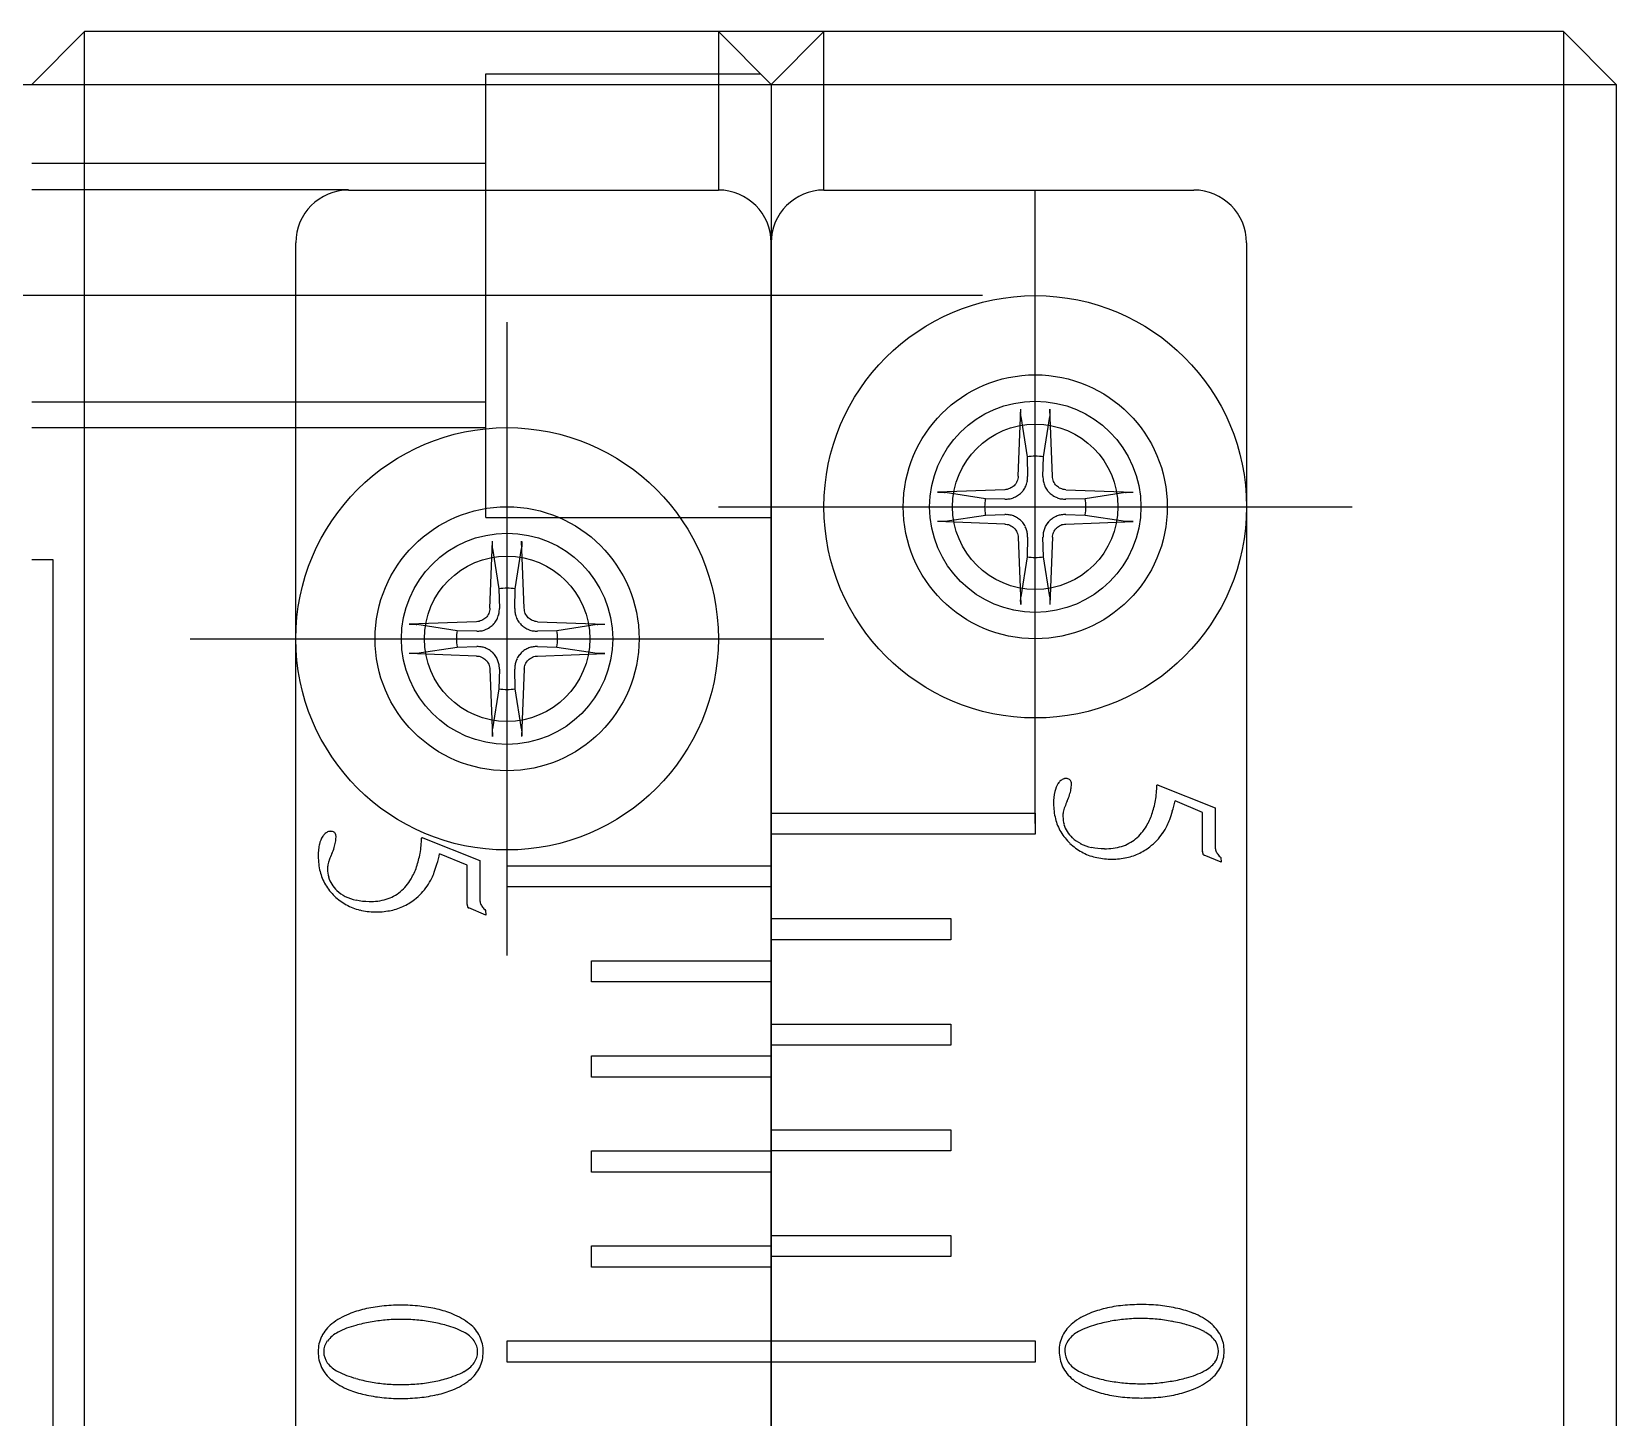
# Model space of a CAD drawing. Extents: x 1 to 231, y 0 to 192.
# Drawn here: x 36.39 to 51.39, y 108.11 to 121.24 of the extents above; entities that cross this region are included whole.
import ezdxf

# ---------------------------------------------------------------- set-up
doc = ezdxf.new("R2010")
doc.units = 0
doc.linetypes.add('CENTER', pattern=[50.8, 31.75, -6.35, 6.35, -6.35])
doc.linetypes.add('DASHED', pattern=[19.05, 12.7, -6.35])
doc.layers.get('0').update_dxf_attribs({"linetype": 'CONTINUOUS'})
doc.layers.add('CENTER', color=1, linetype='CENTER')

msp = doc.modelspace()

# ---------------------------------------------------------------- linework, layer by layer
at = {"color": 7, "linetype": 'CONTINUOUS'}
for p, q in [((36.391, 120.737), (36.891, 121.237)), ((50.891, 121.237), (36.891, 121.237)), ((36.891, 96.237), (36.891, 121.237)), ((42.891, 121.237), (43.391, 120.737)), ((42.891, 121.237), (42.891, 119.737)), ((43.391, 120.737), (43.891, 121.237)), ((43.891, 119.737), (43.891, 121.237)), ((50.891, 121.237), (50.891, 96.237)), ((50.891, 121.237), (51.391, 120.737)), ((21.391, 120.737), (51.391, 120.737)), ((43.391, 120.737), (43.391, 96.737)), ((51.391, 120.737), (51.391, 96.737)), ((39.391, 119.737), (42.891, 119.737)), ((43.891, 119.737), (47.391, 119.737)), ((38.891, 98.237), (38.891, 119.237)), ((43.391, 98.237), (43.391, 119.237)), ((47.891, 119.237), (47.891, 98.237)), ((45.729, 117.026), (45.753, 117.663)), ((45.752, 117.631), (45.753, 117.642)), ((45.752, 117.626), (45.752, 117.631)), ((45.752, 117.621), (45.752, 117.626)), ((45.753, 117.612), (45.752, 117.621)), ((45.753, 117.652), (45.753, 117.663)), ((45.753, 117.642), (45.753, 117.652)), ((45.753, 117.607), (45.753, 117.612)), ((45.753, 117.603), (45.753, 117.607)), ((45.753, 117.6), (45.753, 117.603)), ((46.029, 117.663), (46.03, 117.652)), ((46.054, 117.026), (46.029, 117.663)), ((46.03, 117.607), (46.029, 117.603)), ((46.029, 117.603), (46.029, 117.6)), ((46.03, 117.652), (46.03, 117.642)), ((46.03, 117.642), (46.03, 117.631)), ((46.03, 117.631), (46.03, 117.626)), ((46.03, 117.626), (46.03, 117.621)), ((46.03, 117.621), (46.03, 117.612)), ((46.03, 117.612), (46.03, 117.607)), ((45.754, 117.596), (45.753, 117.6)), ((45.754, 117.593), (45.754, 117.596)), ((45.754, 117.591), (45.754, 117.593)), ((45.754, 117.591), (45.814, 117.209)), ((45.969, 117.209), (46.028, 117.591)), ((46.029, 117.596), (46.028, 117.593)), ((46.028, 117.593), (46.028, 117.591)), ((46.029, 117.6), (46.029, 117.596)), ((45.814, 117.209), (45.818, 117.024)), ((45.964, 117.024), (45.969, 117.209)), ((45.726, 117.002), (45.722, 116.99)), ((45.728, 117.014), (45.726, 117.002)), ((45.729, 117.026), (45.728, 117.014)), ((46.055, 117.014), (46.054, 117.026)), ((46.057, 117.002), (46.055, 117.014)), ((46.06, 116.99), (46.057, 117.002)), ((45.602, 116.899), (44.965, 116.875)), ((44.965, 116.875), (44.976, 116.875)), ((44.976, 116.875), (44.986, 116.875)), ((44.986, 116.875), (44.997, 116.876)), ((44.997, 116.876), (45.002, 116.876)), ((45.002, 116.876), (45.007, 116.875)), ((45.007, 116.875), (45.016, 116.875)), ((45.016, 116.875), (45.021, 116.875)), ((45.021, 116.875), (45.025, 116.875)), ((45.025, 116.875), (45.028, 116.875)), ((45.028, 116.875), (45.032, 116.874)), ((45.032, 116.874), (45.035, 116.874)), ((45.035, 116.874), (45.037, 116.874)), ((45.419, 116.814), (45.037, 116.874)), ((45.614, 116.9), (45.602, 116.899)), ((45.626, 116.902), (45.614, 116.9)), ((45.638, 116.906), (45.626, 116.902)), ((45.65, 116.91), (45.638, 116.906)), ((45.661, 116.916), (45.65, 116.91)), ((45.672, 116.922), (45.661, 116.916)), ((45.682, 116.929), (45.672, 116.922)), ((45.69, 116.937), (45.682, 116.929)), ((45.699, 116.946), (45.69, 116.937)), ((45.706, 116.956), (45.699, 116.946)), ((45.713, 116.967), (45.706, 116.956)), ((45.718, 116.978), (45.713, 116.967)), ((45.722, 116.99), (45.718, 116.978)), ((46.064, 116.978), (46.06, 116.99)), ((46.07, 116.967), (46.064, 116.978)), ((46.077, 116.956), (46.07, 116.967)), ((46.084, 116.946), (46.077, 116.956)), ((46.092, 116.937), (46.084, 116.946)), ((46.101, 116.929), (46.092, 116.937)), ((46.111, 116.922), (46.101, 116.929)), ((46.121, 116.915), (46.111, 116.922)), ((46.133, 116.91), (46.121, 116.915)), ((46.144, 116.906), (46.133, 116.91)), ((46.156, 116.902), (46.144, 116.906)), ((46.168, 116.9), (46.156, 116.902)), ((46.18, 116.899), (46.168, 116.9)), ((46.18, 116.899), (46.817, 116.875)), ((46.745, 116.874), (46.363, 116.814)), ((46.745, 116.874), (46.748, 116.874)), ((46.748, 116.874), (46.751, 116.874)), ((46.751, 116.874), (46.754, 116.875)), ((46.754, 116.875), (46.758, 116.875)), ((46.758, 116.875), (46.762, 116.875)), ((46.762, 116.875), (46.766, 116.875)), ((46.766, 116.875), (46.776, 116.875)), ((46.776, 116.875), (46.78, 116.876)), ((46.78, 116.876), (46.786, 116.876)), ((46.786, 116.876), (46.796, 116.875)), ((46.796, 116.875), (46.807, 116.875)), ((46.807, 116.875), (46.817, 116.875)), ((45.604, 116.81), (45.419, 116.814)), ((46.363, 116.814), (46.178, 116.81)), ((44.976, 116.598), (44.965, 116.599)), ((45.602, 116.574), (44.965, 116.599)), ((44.986, 116.598), (44.976, 116.598)), ((44.997, 116.598), (44.986, 116.598)), ((45.002, 116.598), (44.997, 116.598)), ((45.007, 116.598), (45.002, 116.598)), ((45.016, 116.598), (45.007, 116.598)), ((45.021, 116.598), (45.016, 116.598)), ((45.025, 116.599), (45.021, 116.598)), ((45.028, 116.599), (45.025, 116.599)), ((45.032, 116.599), (45.028, 116.599)), ((45.035, 116.599), (45.032, 116.599)), ((45.037, 116.6), (45.035, 116.599)), ((45.037, 116.6), (45.419, 116.659)), ((45.419, 116.659), (45.604, 116.664)), ((45.602, 116.574), (45.614, 116.573)), ((45.614, 116.573), (45.626, 116.571)), ((45.626, 116.571), (45.638, 116.568)), ((45.638, 116.568), (45.65, 116.564)), ((45.65, 116.564), (45.661, 116.558)), ((45.661, 116.558), (45.672, 116.552)), ((45.672, 116.552), (45.682, 116.544)), ((46.101, 116.544), (46.111, 116.551)), ((46.111, 116.551), (46.121, 116.558)), ((46.121, 116.558), (46.132, 116.563)), ((46.132, 116.563), (46.144, 116.568)), ((46.144, 116.568), (46.156, 116.571)), ((46.156, 116.571), (46.168, 116.573)), ((46.168, 116.573), (46.18, 116.574)), ((46.178, 116.664), (46.363, 116.659)), ((46.18, 116.574), (46.817, 116.599)), ((46.363, 116.659), (46.745, 116.6)), ((46.748, 116.599), (46.745, 116.6)), ((46.751, 116.599), (46.748, 116.599)), ((46.754, 116.599), (46.751, 116.599)), ((46.758, 116.599), (46.754, 116.599)), ((46.762, 116.598), (46.758, 116.599)), ((46.766, 116.598), (46.762, 116.598)), ((46.776, 116.598), (46.766, 116.598)), ((46.78, 116.598), (46.776, 116.598)), ((46.786, 116.598), (46.78, 116.598)), ((46.796, 116.598), (46.786, 116.598)), ((46.807, 116.598), (46.796, 116.598)), ((46.817, 116.599), (46.807, 116.598)), ((40.729, 115.776), (40.753, 116.413)), ((40.753, 116.402), (40.753, 116.413)), ((40.753, 116.392), (40.753, 116.402)), ((41.029, 116.413), (41.03, 116.402)), ((41.054, 115.776), (41.029, 116.413)), ((41.03, 116.402), (41.03, 116.392)), ((45.682, 116.544), (45.69, 116.536)), ((45.69, 116.536), (45.699, 116.527)), ((45.699, 116.527), (45.706, 116.517)), ((45.706, 116.517), (45.712, 116.507)), ((45.712, 116.507), (45.718, 116.496)), ((45.718, 116.496), (45.722, 116.484)), ((45.722, 116.484), (45.726, 116.472)), ((45.726, 116.472), (45.728, 116.46)), ((45.728, 116.46), (45.729, 116.448)), ((45.729, 116.448), (45.753, 115.811)), ((45.818, 116.45), (45.814, 116.264)), ((45.969, 116.264), (45.964, 116.45)), ((46.054, 116.448), (46.029, 115.811)), ((46.054, 116.448), (46.055, 116.459)), ((46.055, 116.459), (46.057, 116.472)), ((46.057, 116.472), (46.06, 116.484)), ((46.06, 116.484), (46.064, 116.495)), ((46.064, 116.495), (46.07, 116.507)), ((46.07, 116.507), (46.076, 116.517)), ((46.076, 116.517), (46.084, 116.527)), ((46.084, 116.527), (46.092, 116.536)), ((46.092, 116.536), (46.101, 116.544)), ((40.752, 116.381), (40.753, 116.392)), ((40.752, 116.376), (40.752, 116.381)), ((40.752, 116.371), (40.752, 116.376)), ((40.753, 116.362), (40.752, 116.371)), ((40.753, 116.357), (40.753, 116.362)), ((40.753, 116.353), (40.753, 116.357)), ((40.753, 116.35), (40.753, 116.353)), ((40.754, 116.346), (40.753, 116.35)), ((40.754, 116.343), (40.754, 116.346)), ((40.754, 116.341), (40.754, 116.343)), ((40.754, 116.341), (40.814, 115.959)), ((40.969, 115.959), (41.028, 116.341)), ((41.029, 116.346), (41.028, 116.343)), ((41.028, 116.343), (41.028, 116.341)), ((41.03, 116.357), (41.029, 116.353)), ((41.029, 116.353), (41.029, 116.35)), ((41.029, 116.35), (41.029, 116.346)), ((41.03, 116.392), (41.03, 116.381)), ((41.03, 116.381), (41.03, 116.376)), ((41.03, 116.376), (41.03, 116.371)), ((41.03, 116.371), (41.03, 116.362)), ((41.03, 116.362), (41.03, 116.357)), ((45.814, 116.264), (45.754, 115.883)), ((46.028, 115.883), (45.969, 116.264)), ((36.391, 116.237), (36.591, 116.237)), ((36.591, 116.237), (36.591, 101.237)), ((40.814, 115.959), (40.818, 115.774)), ((40.964, 115.774), (40.969, 115.959)), ((45.752, 115.852), (45.753, 115.862)), ((45.752, 115.848), (45.752, 115.852)), ((45.752, 115.842), (45.752, 115.848)), ((45.753, 115.832), (45.752, 115.842)), ((45.753, 115.874), (45.754, 115.877)), ((45.753, 115.87), (45.753, 115.874)), ((45.753, 115.866), (45.753, 115.87)), ((45.753, 115.862), (45.753, 115.866)), ((45.753, 115.821), (45.753, 115.832)), ((45.753, 115.811), (45.753, 115.821)), ((45.754, 115.88), (45.754, 115.883)), ((45.754, 115.877), (45.754, 115.88)), ((46.028, 115.883), (46.028, 115.88)), ((46.028, 115.88), (46.029, 115.877)), ((46.029, 115.877), (46.029, 115.874)), ((46.029, 115.874), (46.029, 115.87)), ((46.029, 115.87), (46.03, 115.866)), ((46.03, 115.821), (46.029, 115.811)), ((46.03, 115.866), (46.03, 115.862)), ((46.03, 115.862), (46.03, 115.852)), ((46.03, 115.852), (46.03, 115.848)), ((46.03, 115.848), (46.03, 115.842)), ((46.03, 115.842), (46.03, 115.832)), ((46.03, 115.832), (46.03, 115.821)), ((40.614, 115.65), (40.602, 115.649)), ((40.626, 115.652), (40.614, 115.65)), ((40.638, 115.656), (40.626, 115.652)), ((40.65, 115.66), (40.638, 115.656)), ((40.661, 115.666), (40.65, 115.66)), ((40.672, 115.672), (40.661, 115.666)), ((40.682, 115.679), (40.672, 115.672)), ((40.69, 115.687), (40.682, 115.679)), ((40.699, 115.696), (40.69, 115.687)), ((40.706, 115.706), (40.699, 115.696)), ((40.713, 115.717), (40.706, 115.706)), ((40.718, 115.728), (40.713, 115.717)), ((40.722, 115.74), (40.718, 115.728)), ((40.726, 115.752), (40.722, 115.74)), ((40.728, 115.764), (40.726, 115.752)), ((40.729, 115.776), (40.728, 115.764)), ((41.055, 115.764), (41.054, 115.776)), ((41.057, 115.752), (41.055, 115.764)), ((41.06, 115.74), (41.057, 115.752)), ((41.064, 115.728), (41.06, 115.74)), ((41.07, 115.717), (41.064, 115.728)), ((41.077, 115.706), (41.07, 115.717)), ((41.084, 115.696), (41.077, 115.706)), ((41.092, 115.687), (41.084, 115.696)), ((41.101, 115.679), (41.092, 115.687)), ((41.111, 115.672), (41.101, 115.679)), ((41.121, 115.665), (41.111, 115.672)), ((41.133, 115.66), (41.121, 115.665)), ((41.144, 115.656), (41.133, 115.66)), ((41.156, 115.652), (41.144, 115.656)), ((41.168, 115.65), (41.156, 115.652)), ((41.18, 115.649), (41.168, 115.65)), ((40.602, 115.649), (39.965, 115.625)), ((39.965, 115.625), (39.976, 115.625)), ((39.976, 115.625), (39.986, 115.625)), ((39.986, 115.625), (39.997, 115.626)), ((39.997, 115.626), (40.002, 115.626)), ((40.002, 115.626), (40.007, 115.625)), ((40.007, 115.625), (40.016, 115.625)), ((40.016, 115.625), (40.021, 115.625)), ((40.021, 115.625), (40.025, 115.625)), ((40.025, 115.625), (40.028, 115.625)), ((40.028, 115.625), (40.032, 115.624)), ((40.032, 115.624), (40.035, 115.624)), ((40.035, 115.624), (40.037, 115.624)), ((40.419, 115.564), (40.037, 115.624)), ((40.604, 115.56), (40.419, 115.564)), ((41.363, 115.564), (41.178, 115.56)), ((41.18, 115.649), (41.817, 115.625)), ((41.745, 115.624), (41.363, 115.564)), ((41.745, 115.624), (41.748, 115.624)), ((41.748, 115.624), (41.751, 115.624)), ((41.751, 115.624), (41.754, 115.625)), ((41.754, 115.625), (41.758, 115.625)), ((41.758, 115.625), (41.762, 115.625)), ((41.762, 115.625), (41.766, 115.625)), ((41.766, 115.625), (41.776, 115.625)), ((41.776, 115.625), (41.78, 115.626)), ((41.78, 115.626), (41.786, 115.626)), ((41.786, 115.626), (41.796, 115.625)), ((41.796, 115.625), (41.807, 115.625)), ((41.807, 115.625), (41.817, 115.625)), ((40.037, 115.35), (40.419, 115.409)), ((40.419, 115.409), (40.604, 115.414)), ((41.178, 115.414), (41.363, 115.409)), ((41.363, 115.409), (41.745, 115.35)), ((39.976, 115.348), (39.965, 115.349)), ((40.602, 115.324), (39.965, 115.349)), ((39.986, 115.348), (39.976, 115.348)), ((39.997, 115.348), (39.986, 115.348)), ((40.002, 115.348), (39.997, 115.348)), ((40.007, 115.348), (40.002, 115.348)), ((40.016, 115.348), (40.007, 115.348)), ((40.021, 115.348), (40.016, 115.348)), ((40.025, 115.349), (40.021, 115.348)), ((40.028, 115.349), (40.025, 115.349)), ((40.032, 115.349), (40.028, 115.349)), ((40.035, 115.349), (40.032, 115.349)), ((40.037, 115.35), (40.035, 115.349)), ((40.602, 115.324), (40.614, 115.323)), ((40.614, 115.323), (40.626, 115.321)), ((40.626, 115.321), (40.638, 115.318)), ((40.638, 115.318), (40.65, 115.314)), ((40.65, 115.314), (40.661, 115.308)), ((40.661, 115.308), (40.672, 115.302)), ((40.672, 115.302), (40.682, 115.294)), ((40.682, 115.294), (40.69, 115.286)), ((40.69, 115.286), (40.699, 115.277)), ((40.699, 115.277), (40.706, 115.267)), ((40.706, 115.267), (40.712, 115.257)), ((40.712, 115.257), (40.718, 115.246)), ((40.718, 115.246), (40.722, 115.234)), ((40.722, 115.234), (40.726, 115.222)), ((40.726, 115.222), (40.728, 115.21)), ((40.728, 115.21), (40.729, 115.198)), ((41.054, 115.198), (41.055, 115.209)), ((41.055, 115.209), (41.057, 115.222)), ((41.057, 115.222), (41.06, 115.234)), ((41.06, 115.234), (41.064, 115.245)), ((41.064, 115.245), (41.07, 115.257)), ((41.07, 115.257), (41.076, 115.267)), ((41.076, 115.267), (41.084, 115.277)), ((41.084, 115.277), (41.092, 115.286)), ((41.092, 115.286), (41.101, 115.294)), ((41.101, 115.294), (41.111, 115.301)), ((41.111, 115.301), (41.121, 115.308)), ((41.121, 115.308), (41.132, 115.313)), ((41.132, 115.313), (41.144, 115.318)), ((41.144, 115.318), (41.156, 115.321)), ((41.156, 115.321), (41.168, 115.323)), ((41.168, 115.323), (41.18, 115.324)), ((41.18, 115.324), (41.817, 115.349)), ((41.748, 115.349), (41.745, 115.35)), ((41.751, 115.349), (41.748, 115.349)), ((41.754, 115.349), (41.751, 115.349)), ((41.758, 115.349), (41.754, 115.349)), ((41.762, 115.348), (41.758, 115.349)), ((41.766, 115.348), (41.762, 115.348)), ((41.776, 115.348), (41.766, 115.348)), ((41.78, 115.348), (41.776, 115.348)), ((41.786, 115.348), (41.78, 115.348)), ((41.796, 115.348), (41.786, 115.348)), ((41.807, 115.348), (41.796, 115.348)), ((41.817, 115.349), (41.807, 115.348)), ((40.729, 115.198), (40.753, 114.561)), ((40.818, 115.2), (40.814, 115.014)), ((40.969, 115.014), (40.964, 115.2)), ((41.054, 115.198), (41.029, 114.561)), ((40.814, 115.014), (40.754, 114.633)), ((41.028, 114.633), (40.969, 115.014)), ((40.752, 114.602), (40.753, 114.612)), ((40.752, 114.598), (40.752, 114.602)), ((40.753, 114.624), (40.754, 114.627)), ((40.753, 114.62), (40.753, 114.624)), ((40.753, 114.616), (40.753, 114.62)), ((40.753, 114.612), (40.753, 114.616)), ((40.754, 114.63), (40.754, 114.633)), ((40.754, 114.627), (40.754, 114.63)), ((41.028, 114.633), (41.028, 114.63)), ((41.028, 114.63), (41.029, 114.627)), ((41.029, 114.627), (41.029, 114.624)), ((41.029, 114.624), (41.029, 114.62)), ((41.029, 114.62), (41.03, 114.616)), ((41.03, 114.616), (41.03, 114.612)), ((41.03, 114.612), (41.03, 114.602)), ((41.03, 114.602), (41.03, 114.598)), ((40.752, 114.592), (40.752, 114.598)), ((40.753, 114.582), (40.752, 114.592)), ((40.753, 114.571), (40.753, 114.582)), ((40.753, 114.561), (40.753, 114.571)), ((41.03, 114.571), (41.029, 114.561)), ((41.03, 114.598), (41.03, 114.592)), ((41.03, 114.592), (41.03, 114.582)), ((41.03, 114.582), (41.03, 114.571)), ((47.055, 114.101), (47.595, 113.887)), ((47.475, 113.842), (47.214, 113.952)), ((47.595, 113.887), (47.595, 113.514)), ((43.391, 113.837), (45.891, 113.837)), ((45.891, 113.837), (45.891, 113.637)), ((47.475, 113.471), (47.475, 113.842)), ((40.094, 113.601), (40.634, 113.387)), ((45.891, 113.637), (43.391, 113.637)), ((40.514, 113.342), (40.253, 113.452)), ((47.652, 113.371), (47.489, 113.438)), ((47.648, 113.416), (47.652, 113.371)), ((40.514, 112.971), (40.514, 113.342)), ((40.634, 113.387), (40.634, 113.014)), ((40.891, 113.137), (40.891, 113.337)), ((40.891, 113.337), (43.391, 113.337)), ((43.391, 113.137), (40.891, 113.137)), ((40.691, 112.871), (40.528, 112.938)), ((40.687, 112.916), (40.691, 112.871)), ((43.391, 112.837), (45.091, 112.837)), ((45.091, 112.837), (45.091, 112.637)), ((45.091, 112.637), (43.391, 112.637)), ((41.691, 112.237), (41.691, 112.437)), ((41.691, 112.437), (43.391, 112.437)), ((43.391, 112.237), (41.691, 112.237)), ((43.391, 111.837), (45.091, 111.837)), ((45.091, 111.837), (45.091, 111.637)), ((45.091, 111.637), (43.391, 111.637)), ((41.691, 111.337), (41.691, 111.537)), ((41.691, 111.537), (43.391, 111.537)), ((43.391, 111.337), (41.691, 111.337)), ((43.391, 110.837), (45.091, 110.837)), ((45.091, 110.837), (45.091, 110.637)), ((41.691, 110.437), (41.691, 110.637)), ((41.691, 110.637), (43.391, 110.637)), ((45.091, 110.637), (43.391, 110.637)), ((43.391, 110.437), (41.691, 110.437)), ((43.391, 109.837), (45.091, 109.837)), ((45.091, 109.837), (45.091, 109.637)), ((41.691, 109.537), (41.691, 109.737)), ((41.691, 109.737), (43.391, 109.737)), ((43.391, 109.537), (41.691, 109.537)), ((45.091, 109.637), (43.391, 109.637)), ((40.891, 108.637), (40.891, 108.837)), ((40.891, 108.837), (43.391, 108.837)), ((43.391, 108.837), (45.891, 108.837)), ((45.891, 108.837), (45.891, 108.637)), ((43.391, 108.637), (40.891, 108.637)), ((45.891, 108.637), (43.391, 108.637))]:
    msp.add_line(p, q, dxfattribs=at)
at = {"color": 3, "linetype": 'DASHED'}
for p, q in [((40.691, 116.637), (40.691, 120.837)), ((40.691, 120.837), (43.291, 120.837)), ((40.691, 119.987), (36.391, 119.987)), ((36.391, 119.743), (39.391, 119.743)), ((36.391, 117.73), (40.691, 117.73)), ((36.391, 117.487), (40.691, 117.487)), ((40.691, 116.637), (43.391, 116.637))]:
    msp.add_line(p, q, dxfattribs=at)
at = {"color": 7, "linetype": 'CONTINUOUS'}
for centre in [(45.891, 116.737), (40.891, 115.487)]:
    msp.add_circle(centre, 2, dxfattribs=at)
at = {"color": 3, "linetype": 'CONTINUOUS'}
for centre, radius in [((45.891, 116.737), 1.25), ((45.891, 116.737), 1), ((45.891, 116.737), 0.783), ((40.891, 115.487), 1.25), ((40.891, 115.487), 1), ((40.891, 115.487), 0.783)]:
    msp.add_circle(centre, radius, dxfattribs=at)
at = {"color": 7, "linetype": 'CONTINUOUS'}
for centre, radius, start, end in [((39.391, 119.237), 0.5, 90, 180), ((42.891, 119.237), 0.5, 0, 90), ((43.891, 119.237), 0.5, 90, 180), ((47.391, 119.237), 0.5, 0, 90), ((45.891, 116.737), 0.479, 80.6957, 99.3043), ((45.596, 117.02), 0.222, 350.4292, 355.7575), ((45.606, 117.019), 0.212, 355.7311, 1.3135), ((46.177, 117.019), 0.213, 178.6874, 184.268), ((46.186, 117.02), 0.222, 184.2424, 189.5709), ((45.61, 117.019), 0.209, 302.6454, 308.7756), ((45.615, 117.013), 0.202, 308.7204, 314.9342), ((45.615, 117.013), 0.202, 315.0678, 321.2775), ((45.609, 117.018), 0.209, 321.2249, 327.3542), ((45.616, 117.013), 0.201, 327.3884, 333.7306), ((45.604, 117.019), 0.214, 333.7006, 339.428), ((45.612, 117.016), 0.206, 339.386, 345.0043), ((45.603, 117.018), 0.216, 345.0596, 350.4557), ((46.18, 117.019), 0.216, 189.5456, 194.9391), ((46.17, 117.016), 0.206, 194.9953, 200.6145), ((46.178, 117.019), 0.214, 200.572, 206.2994), ((46.166, 117.013), 0.201, 206.2694, 212.6116), ((46.173, 117.018), 0.209, 212.6454, 218.7756), ((46.168, 117.013), 0.202, 218.7204, 224.9342), ((46.168, 117.013), 0.202, 225.0678, 231.2775), ((46.172, 117.019), 0.209, 231.2249, 237.3542), ((45.891, 116.737), 0.479, 170.6957, 189.3043), ((45.609, 117.022), 0.213, 268.6874, 274.268), ((45.608, 117.032), 0.222, 274.2424, 279.5709), ((45.609, 117.025), 0.216, 279.5456, 284.9391), ((45.612, 117.016), 0.206, 284.9953, 290.6145), ((45.609, 117.024), 0.214, 290.572, 296.2994), ((45.615, 117.012), 0.201, 296.2694, 302.6116), ((46.167, 117.012), 0.201, 237.3884, 243.7306), ((46.173, 117.024), 0.214, 243.7006, 249.428), ((46.171, 117.016), 0.206, 249.386, 255.0043), ((46.173, 117.025), 0.216, 255.0596, 260.4557), ((46.174, 117.032), 0.222, 260.4292, 265.7575), ((46.174, 117.022), 0.212, 265.7311, 271.3135), ((45.891, 116.737), 0.479, 350.6957, 9.3043), ((45.609, 116.451), 0.212, 85.7311, 91.3135), ((45.608, 116.442), 0.222, 80.4292, 85.7575), ((45.609, 116.448), 0.216, 75.0596, 80.4557), ((45.612, 116.458), 0.206, 69.386, 75.0043), ((45.609, 116.45), 0.214, 63.7006, 69.428), ((45.615, 116.462), 0.201, 57.3884, 63.7306), ((45.61, 116.455), 0.209, 51.2249, 57.3542), ((45.615, 116.46), 0.202, 45.0678, 51.2775), ((45.615, 116.461), 0.202, 38.7204, 44.9342), ((45.609, 116.456), 0.209, 32.6454, 38.7756), ((45.616, 116.461), 0.201, 26.2694, 32.6116), ((46.166, 116.461), 0.201, 147.3884, 153.7306), ((46.173, 116.456), 0.209, 141.2249, 147.3542), ((46.168, 116.46), 0.202, 135.0678, 141.2775), ((46.167, 116.46), 0.202, 128.7204, 134.9342), ((46.172, 116.455), 0.209, 122.6454, 128.7756), ((46.167, 116.462), 0.201, 116.2694, 122.6116), ((46.173, 116.45), 0.214, 110.572, 116.2994), ((46.171, 116.458), 0.206, 104.9953, 110.6145), ((46.173, 116.448), 0.216, 99.5456, 104.9391), ((46.174, 116.442), 0.222, 94.2424, 99.5709), ((46.174, 116.451), 0.213, 88.6874, 94.268), ((45.604, 116.454), 0.214, 20.572, 26.2994), ((45.612, 116.457), 0.206, 14.9953, 20.6145), ((45.602, 116.455), 0.216, 9.5456, 14.9391), ((45.596, 116.454), 0.222, 4.2424, 9.5709), ((45.606, 116.454), 0.213, 358.6874, 4.268), ((46.177, 116.454), 0.212, 175.7311, 181.3135), ((46.186, 116.454), 0.222, 170.4292, 175.7575), ((46.18, 116.455), 0.216, 165.0596, 170.4557), ((46.17, 116.457), 0.206, 159.386, 165.0043), ((46.178, 116.454), 0.214, 153.7006, 159.428), ((45.891, 116.737), 0.479, 260.6957, 279.3043), ((40.891, 115.487), 0.479, 80.6957, 99.3043), ((40.609, 115.768), 0.209, 321.2249, 327.3542), ((40.616, 115.763), 0.201, 327.3884, 333.7306), ((40.604, 115.769), 0.214, 333.7006, 339.428), ((40.612, 115.766), 0.206, 339.386, 345.0043), ((40.603, 115.768), 0.216, 345.0596, 350.4557), ((40.596, 115.77), 0.222, 350.4292, 355.7575), ((40.606, 115.769), 0.212, 355.7311, 1.3135), ((41.177, 115.769), 0.213, 178.6874, 184.268), ((41.186, 115.77), 0.222, 184.2424, 189.5709), ((41.18, 115.769), 0.216, 189.5456, 194.9391), ((41.17, 115.766), 0.206, 194.9953, 200.6145), ((41.178, 115.769), 0.214, 200.572, 206.2994), ((41.166, 115.763), 0.201, 206.2694, 212.6116), ((41.173, 115.768), 0.209, 212.6454, 218.7756), ((40.891, 115.487), 0.479, 170.6957, 189.3043), ((40.609, 115.772), 0.213, 268.6874, 274.268), ((40.608, 115.782), 0.222, 274.2424, 279.5709), ((40.609, 115.775), 0.216, 279.5456, 284.9391), ((40.612, 115.766), 0.206, 284.9953, 290.6145), ((40.609, 115.774), 0.214, 290.572, 296.2994), ((40.615, 115.762), 0.201, 296.2694, 302.6116), ((40.61, 115.769), 0.209, 302.6454, 308.7756), ((40.615, 115.763), 0.202, 308.7204, 314.9342), ((40.615, 115.763), 0.202, 315.0678, 321.2775), ((41.168, 115.763), 0.202, 218.7204, 224.9342), ((41.168, 115.763), 0.202, 225.0678, 231.2775), ((41.172, 115.769), 0.209, 231.2249, 237.3542), ((41.167, 115.762), 0.201, 237.3884, 243.7306), ((41.173, 115.774), 0.214, 243.7006, 249.428), ((41.171, 115.766), 0.206, 249.386, 255.0043), ((41.173, 115.775), 0.216, 255.0596, 260.4557), ((41.174, 115.782), 0.222, 260.4292, 265.7575), ((41.174, 115.772), 0.212, 265.7311, 271.3135), ((40.891, 115.487), 0.479, 350.6957, 9.3043), ((40.609, 115.201), 0.212, 85.7311, 91.3135), ((40.608, 115.192), 0.222, 80.4292, 85.7575), ((40.609, 115.198), 0.216, 75.0596, 80.4557), ((40.612, 115.208), 0.206, 69.386, 75.0043), ((40.609, 115.2), 0.214, 63.7006, 69.428), ((40.615, 115.212), 0.201, 57.3884, 63.7306), ((40.61, 115.205), 0.209, 51.2249, 57.3542), ((40.615, 115.21), 0.202, 45.0678, 51.2775), ((40.615, 115.211), 0.202, 38.7204, 44.9342), ((41.168, 115.21), 0.202, 135.0678, 141.2775), ((41.167, 115.21), 0.202, 128.7204, 134.9342), ((41.172, 115.205), 0.209, 122.6454, 128.7756), ((41.167, 115.212), 0.201, 116.2694, 122.6116), ((41.173, 115.2), 0.214, 110.572, 116.2994), ((41.171, 115.208), 0.206, 104.9953, 110.6145), ((41.173, 115.198), 0.216, 99.5456, 104.9391), ((41.174, 115.192), 0.222, 94.2424, 99.5709), ((41.174, 115.201), 0.213, 88.6874, 94.268), ((40.609, 115.206), 0.209, 32.6454, 38.7756), ((40.616, 115.211), 0.201, 26.2694, 32.6116), ((40.604, 115.204), 0.214, 20.572, 26.2994), ((40.612, 115.207), 0.206, 14.9953, 20.6145), ((40.602, 115.205), 0.216, 9.5456, 14.9391), ((40.596, 115.204), 0.222, 4.2424, 9.5709), ((40.606, 115.204), 0.213, 358.6874, 4.268), ((41.177, 115.204), 0.212, 175.7311, 181.3135), ((41.186, 115.204), 0.222, 170.4292, 175.7575), ((41.18, 115.205), 0.216, 165.0596, 170.4557), ((41.17, 115.207), 0.206, 159.386, 165.0043), ((41.178, 115.204), 0.214, 153.7006, 159.428), ((41.166, 115.211), 0.201, 147.3884, 153.7306), ((41.173, 115.206), 0.209, 141.2249, 147.3542), ((40.891, 115.487), 0.479, 260.6957, 279.3043), ((46.205, 114.053), 0.117, 111.5057, 129.093), ((46.169, 114.148), 0.015, 101.5786, 115.2913), ((46.173, 114.127), 0.0361, 94.316, 101.9442), ((46.177, 114.089), 0.0745, 89.7689, 94.4732), ((46.179, 114.091), 0.0728, 66.281, 91.8872), ((46.191, 114.121), 0.0408, 27.1293, 64.954), ((46.585, 113.934), 0.521, 168.2451, 180.7659), ((46.29, 113.997), 0.218, 146.1652, 168.5243), ((46.214, 114.043), 0.13, 129.3474, 144.6593), ((45.628, 114.205), 0.62, 335.85, 341.6275), ((45.836, 114.136), 0.4, 341.5675, 349.3119), ((46.168, 114.111), 0.066, 358.0277, 25.4071), ((45.976, 114.11), 0.257, 349.2315, 359.6241), ((46.022, 114.124), 1.021, 350.4715, 358.6731), ((47.045, 114.101), 0.00178, 103.6323, 182.6279), ((47.046, 114.093), 0.0092, 77.2044, 102.7956), ((47.039, 114.055), 0.0479, 70.8609, 79.2763), ((46.646, 113.923), 0.581, 179.6263, 193.9812), ((46.542, 113.765), 0.394, 160.7805, 168.1713), ((46.83, 113.666), 0.698, 155.8334, 160.8777), ((46.263, 114.084), 0.776, 340.6148, 350.4628), ((46.071, 114.174), 1.163, 340.0124, 344.0248), ((45.077, 114.461), 2.197, 343.9631, 346.5892), ((46.544, 113.9), 0.477, 194.1459, 210.5209), ((46.36, 113.803), 0.208, 167.9993, 179.3203), ((46.448, 113.809), 0.295, 180.7211, 195.4421), ((46.422, 113.802), 0.269, 195.6366, 211.3182), ((46.548, 113.944), 0.458, 309.8178, 329.7095), ((46.399, 114.037), 0.633, 329.2808, 340.5721), ((46.653, 113.949), 0.538, 325.5472, 334.6615), ((46.665, 113.957), 0.53, 333.3872, 340.1611), ((39.328, 113.497), 0.218, 146.1652, 168.5243), ((39.253, 113.543), 0.13, 129.3474, 144.6593), ((39.244, 113.553), 0.117, 111.5057, 129.093), ((39.208, 113.648), 0.015, 101.5786, 115.2913), ((39.212, 113.627), 0.0361, 94.316, 101.9442), ((39.215, 113.589), 0.0745, 89.7689, 94.4732), ((39.218, 113.591), 0.0728, 66.281, 91.8872), ((39.23, 113.621), 0.0408, 27.1293, 64.954), ((38.875, 113.636), 0.4, 341.5675, 349.3119), ((39.207, 113.611), 0.066, 358.0277, 25.4071), ((39.015, 113.61), 0.257, 349.2315, 359.6241), ((39.061, 113.624), 1.021, 350.4715, 358.6731), ((40.084, 113.601), 0.00178, 103.6323, 182.6279), ((40.085, 113.593), 0.0092, 77.2044, 102.7956), ((40.078, 113.555), 0.0479, 70.8609, 79.2763), ((46.557, 113.91), 0.493, 210.7739, 226.7817), ((46.451, 113.821), 0.303, 211.5113, 225.9675), ((46.6, 113.955), 0.556, 226.7918, 241.0148), ((46.467, 113.846), 0.332, 226.8732, 243.9198), ((46.591, 113.898), 0.395, 287.3246, 309.2769), ((46.591, 114.004), 0.62, 308.2978, 316.5808), ((46.637, 113.961), 0.558, 316.6126, 325.5054), ((39.624, 113.434), 0.521, 168.2451, 180.7659), ((39.685, 113.423), 0.581, 179.6263, 193.9812), ((39.868, 113.166), 0.698, 155.8334, 160.8777), ((38.667, 113.705), 0.62, 335.85, 341.6275), ((39.302, 113.584), 0.776, 340.6148, 350.4628), ((38.116, 113.961), 2.197, 343.9631, 346.5892), ((46.51, 113.936), 0.433, 244.0754, 258.3685), ((46.593, 113.945), 0.544, 241.19, 255.6305), ((46.555, 114.151), 0.651, 258.3503, 269.2247), ((46.615, 114.039), 0.639, 255.7632, 268.7145), ((46.559, 114.013), 0.514, 268.4839, 286.8828), ((46.61, 114.094), 0.694, 269.2215, 280.7983), ((46.633, 113.971), 0.57, 280.8892, 294.1023), ((46.642, 113.946), 0.543, 294.2446, 307.8899), ((47.548, 113.47), 0.0733, 179.1351, 191.9708), ((47.504, 113.46), 0.0281, 191.4538, 215.805), ((47.493, 113.453), 0.0151, 217.0574, 254.0647), ((47.698, 113.513), 0.103, 179.9573, 199.456), ((47.717, 113.521), 0.123, 199.8018, 217.0841), ((47.768, 113.559), 0.187, 217.1607, 230.255), ((39.583, 113.4), 0.477, 194.1459, 210.5209), ((39.399, 113.303), 0.208, 167.9993, 179.3203), ((39.487, 113.309), 0.295, 180.7211, 195.4421), ((39.581, 113.265), 0.394, 160.7805, 168.1713), ((39.438, 113.537), 0.633, 329.2808, 340.5721), ((39.704, 113.457), 0.53, 333.3872, 340.1611), ((39.109, 113.674), 1.163, 340.0124, 344.0248), ((39.596, 113.41), 0.493, 210.7739, 226.7817), ((39.461, 113.302), 0.269, 195.6366, 211.3182), ((39.49, 113.321), 0.303, 211.5113, 225.9675), ((39.506, 113.346), 0.332, 226.8732, 243.9198), ((39.587, 113.444), 0.458, 309.8178, 329.7095), ((39.675, 113.461), 0.558, 316.6126, 325.5054), ((39.692, 113.449), 0.538, 325.5472, 334.6615), ((39.639, 113.455), 0.556, 226.7918, 241.0148), ((39.549, 113.436), 0.433, 244.0754, 258.3685), ((39.632, 113.445), 0.544, 241.19, 255.6305), ((39.593, 113.651), 0.651, 258.3503, 269.2247), ((39.598, 113.513), 0.514, 268.4839, 286.8828), ((39.63, 113.398), 0.395, 287.3246, 309.2769), ((39.671, 113.471), 0.57, 280.8892, 294.1023), ((39.681, 113.446), 0.543, 294.2446, 307.8899), ((39.63, 113.504), 0.62, 308.2978, 316.5808), ((40.587, 112.97), 0.0733, 179.1351, 191.9708), ((40.543, 112.96), 0.0281, 191.4538, 215.805), ((40.737, 113.013), 0.103, 179.9573, 199.456), ((40.756, 113.021), 0.123, 199.8018, 217.0841), ((39.654, 113.539), 0.639, 255.7632, 268.7145), ((39.649, 113.594), 0.694, 269.2215, 280.7983), ((40.532, 112.953), 0.0151, 217.0574, 254.0647), ((40.807, 113.059), 0.187, 217.1607, 230.255), ((39.619, 108.512), 0.622, 111.3175, 128.4499), ((39.787, 108.097), 1.07, 103.277, 111.5808), ((39.843, 107.858), 1.316, 96.0381, 103.2719), ((39.88, 107.506), 1.67, 89.8738, 96.0456), ((39.888, 107.483), 1.693, 83.9963, 90.1213), ((39.926, 107.848), 1.326, 76.7796, 83.9888), ((39.984, 108.097), 1.07, 68.4376, 76.7547), ((40.149, 108.514), 0.621, 51.4049, 68.4772), ((46.631, 108.524), 0.617, 111.4624, 128.6555), ((46.804, 108.081), 1.093, 103.2098, 111.3991), ((46.859, 107.847), 1.334, 96.0315, 103.2001), ((46.895, 107.504), 1.678, 89.881, 96.0309), ((46.901, 107.536), 1.646, 83.9099, 90.1105), ((46.934, 107.842), 1.338, 76.7882, 83.9019), ((46.982, 108.05), 1.125, 68.7761, 76.7628), ((47.154, 108.502), 0.642, 51.8067, 68.4258), ((39.455, 108.722), 0.356, 128.658, 153.5476), ((39.428, 108.653), 0.3, 117.1609, 142.2977), ((39.647, 108.24), 0.768, 104.2215, 117.6355), ((39.865, 107.531), 1.509, 100.2599, 105.6331), ((39.875, 107.475), 1.566, 95.0089, 100.2522), ((39.883, 107.377), 1.665, 89.969, 95.0024), ((39.886, 107.249), 1.793, 85.1796, 90.0556), ((39.904, 107.47), 1.571, 79.8486, 85.1736), ((39.933, 107.633), 1.405, 74.103, 79.8387), ((40.134, 108.268), 0.739, 62.0281, 75.6092), ((40.343, 108.661), 0.295, 36.8956, 62.0987), ((40.311, 108.721), 0.359, 26.3651, 51.0339), ((46.469, 108.729), 0.356, 128.8739, 153.7271), ((46.438, 108.668), 0.293, 118.0577, 143.3426), ((46.642, 108.3), 0.713, 104.5816, 118.6061), ((46.853, 107.651), 1.395, 100.4551, 106.2875), ((46.879, 107.51), 1.539, 94.9857, 100.449), ((46.897, 107.312), 1.738, 89.9442, 94.9832), ((46.899, 107.457), 1.593, 84.795, 90.0242), ((46.904, 107.52), 1.529, 79.4141, 84.7865), ((46.908, 107.542), 1.507, 73.9788, 79.4048), ((47.121, 108.217), 0.8, 62.3497, 75.2539), ((47.349, 108.652), 0.308, 38.0346, 62.5067), ((47.325, 108.726), 0.359, 26.5466, 51.2478), ((39.437, 108.737), 0.334, 154.6264, 180.6532), ((39.329, 108.735), 0.173, 143.6842, 180.279), ((40.434, 108.735), 0.178, 359.5975, 35.2384), ((40.331, 108.738), 0.334, 359.2919, 25.2597), ((46.453, 108.744), 0.336, 154.7936, 180.6548), ((46.347, 108.741), 0.177, 144.7577, 180.348), ((47.455, 108.74), 0.171, 359.8353, 36.5002), ((47.347, 108.744), 0.332, 359.2937, 25.4267), ((39.436, 108.73), 0.333, 179.3132, 205.4071), ((39.327, 108.733), 0.171, 179.8199, 216.5156), ((39.429, 108.817), 0.303, 217.7983, 242.743), ((40.344, 108.805), 0.293, 298.0577, 323.3426), ((40.435, 108.733), 0.177, 324.7577, 0.348), ((40.329, 108.73), 0.336, 334.7936, 0.6548), ((46.452, 108.736), 0.334, 179.2919, 205.2597), ((46.349, 108.739), 0.178, 179.5975, 215.2384), ((46.436, 108.81), 0.291, 216.7157, 242.2786), ((47.352, 108.824), 0.305, 297.3429, 322.1158), ((47.453, 108.739), 0.173, 323.6842, 0.279), ((47.345, 108.736), 0.334, 334.6264, 0.6532), ((39.454, 108.745), 0.356, 206.4303, 231.3642), ((39.619, 108.955), 0.622, 231.5501, 248.6825), ((39.657, 109.245), 0.787, 242.2481, 255.3556), ((39.874, 109.931), 1.507, 253.9788, 259.4048), ((39.878, 109.954), 1.53, 259.4148, 264.7858), ((39.903, 109.964), 1.54, 274.9868, 280.4479), ((39.929, 109.823), 1.397, 280.4575, 286.2852), ((40.129, 109.202), 0.744, 284.8755, 298.3122), ((40.153, 108.947), 0.614, 291.4271, 308.6908), ((40.315, 108.743), 0.354, 308.8001, 333.801), ((46.469, 108.751), 0.356, 206.2729, 231.1261), ((46.63, 108.954), 0.615, 231.322, 248.56), ((46.642, 109.189), 0.722, 241.8651, 255.7722), ((46.849, 109.839), 1.404, 254.0998, 259.8418), ((46.877, 109.997), 1.564, 259.8375, 265.1847), ((46.908, 109.999), 1.566, 275.0093, 280.2518), ((46.917, 109.943), 1.51, 280.2609, 285.6321), ((47.133, 109.239), 0.774, 284.2709, 297.586), ((47.161, 108.965), 0.627, 291.378, 308.3895), ((47.328, 108.752), 0.356, 308.658, 333.5476), ((39.8, 109.424), 1.125, 248.7761, 256.7628), ((39.849, 109.632), 1.338, 256.7882, 263.9019), ((39.881, 109.939), 1.647, 263.9132, 270.1072), ((39.883, 110.017), 1.593, 264.7956, 270.0236), ((39.886, 110.164), 1.74, 269.9476, 274.9798), ((39.888, 109.97), 1.678, 269.881, 276.0309), ((39.924, 109.626), 1.332, 276.0279, 283.2037), ((39.978, 109.395), 1.096, 283.2202, 291.3887), ((46.797, 109.373), 1.067, 248.4257, 256.7665), ((46.856, 109.621), 1.322, 256.768, 264.0003), ((46.894, 109.987), 1.69, 263.9893, 270.1283), ((46.896, 110.223), 1.791, 265.1774, 270.0578), ((46.899, 110.097), 1.665, 269.9697, 275.0017), ((46.902, 109.971), 1.674, 269.8807, 276.0387), ((46.939, 109.619), 1.32, 276.0471, 283.2628), ((46.995, 109.379), 1.073, 283.2882, 291.5696)]:
    msp.add_arc(centre, radius, start, end, dxfattribs=at)
at = {"layer": 'CENTER', "color": 1, "linetype": 'CENTER'}
for p, q in [((45.891, 113.737), (45.891, 119.737)), ((45.391, 118.737), (34.691, 118.737)), ((40.891, 112.487), (40.891, 118.487)), ((42.891, 116.737), (48.891, 116.737)), ((37.891, 115.487), (43.891, 115.487))]:
    msp.add_line(p, q, dxfattribs=at)

doc.saveas('drawing.dxf')
